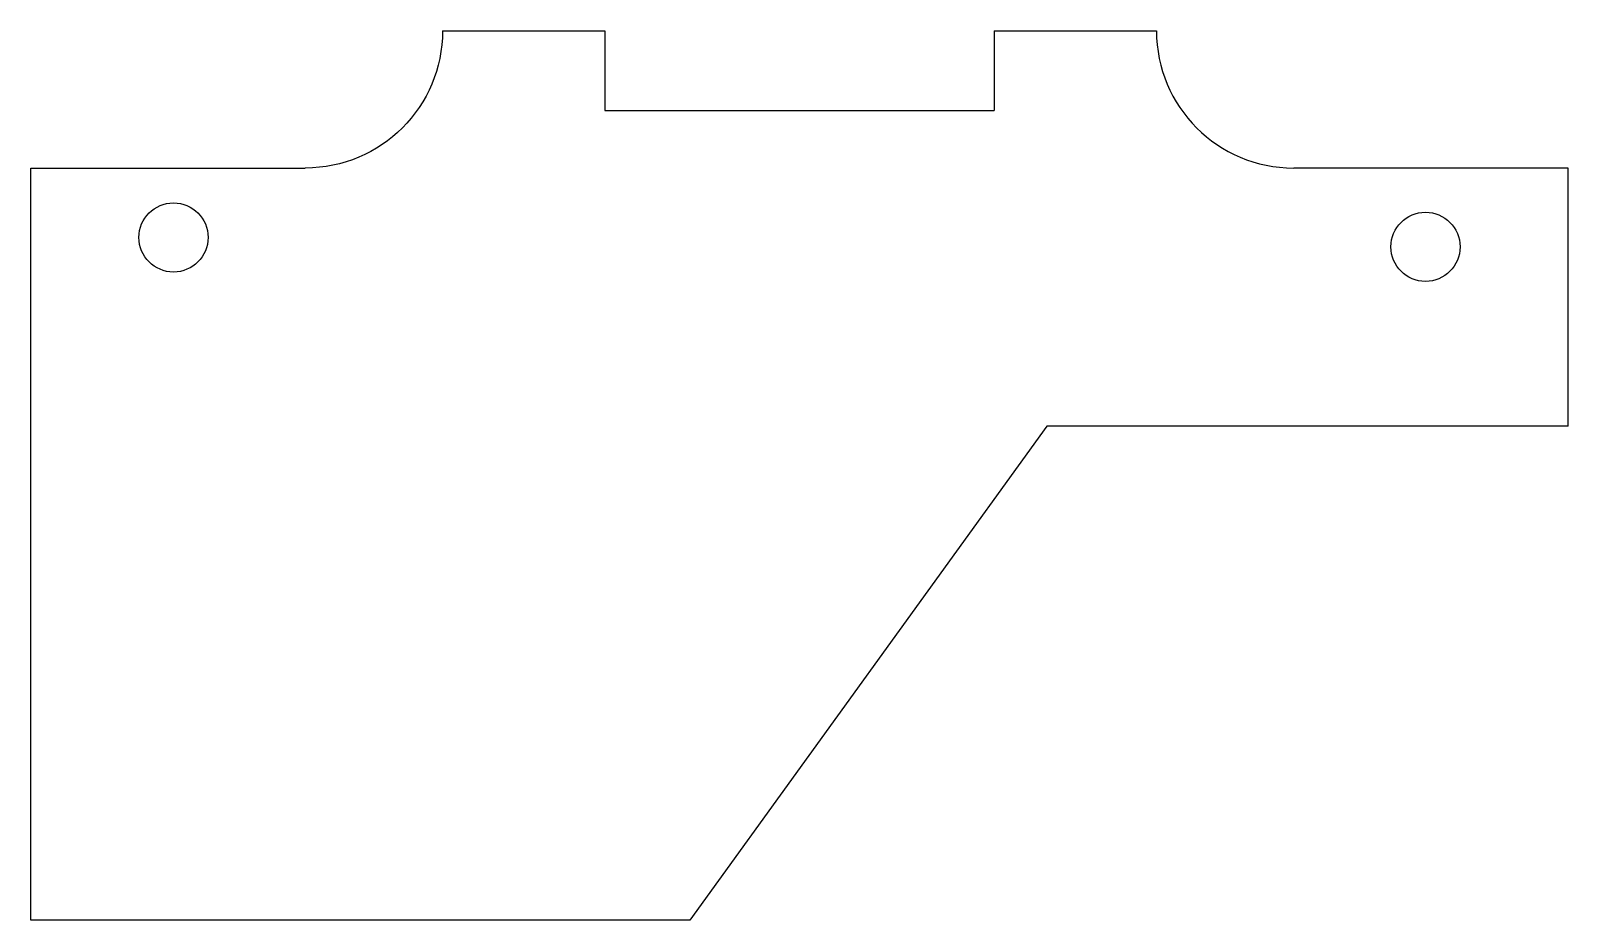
# Model space of a CAD drawing. Extents: x -35.6 to 35.6, y 10.5 to 51.7.
import ezdxf

# ---------------------------------------------------------------- set-up
doc = ezdxf.new("R2010")
doc.units = 0
doc.header["$MEASUREMENT"] = 0
doc.layers.add('VISIBLE', color=7, linetype='CONTINUOUS')

msp = doc.modelspace()

# ---------------------------------------------------------------- linework, layer by layer
at = {"layer": 'VISIBLE'}
for p, q in [((-16.51, 51.689), (-9, 51.689)), ((-9, 51.689), (-9, 47.999)), ((9, 51.689), (16.51, 51.689)), ((9, 51.689), (9, 47.999)), ((-9, 47.999), (9, 47.999)), ((-35.56, 45.339), (-22.86, 45.339)), ((-35.56, 10.541), (-35.56, 45.339)), ((35.56, 45.339), (22.86, 45.339)), ((35.56, 33.401), (35.56, 45.339)), ((11.438, 33.401), (-5.08, 10.541)), ((35.56, 33.401), (11.438, 33.401)), ((-5.08, 10.541), (-35.56, 10.541))]:
    msp.add_line(p, q, dxfattribs=at)
for centre in [(-28.956, 42.127), (28.956, 41.694)]:
    msp.add_circle(centre, 1.6, dxfattribs=at)
at = {"layer": 'VISIBLE', "extrusion": (0, 0, -1)}
msp.add_arc((22.86, 51.689), 6.35, 180, 270, dxfattribs=at)
at = {"layer": 'VISIBLE'}
msp.add_arc((22.86, 51.689), 6.35, 180, 270, dxfattribs=at)

doc.saveas('drawing.dxf')
